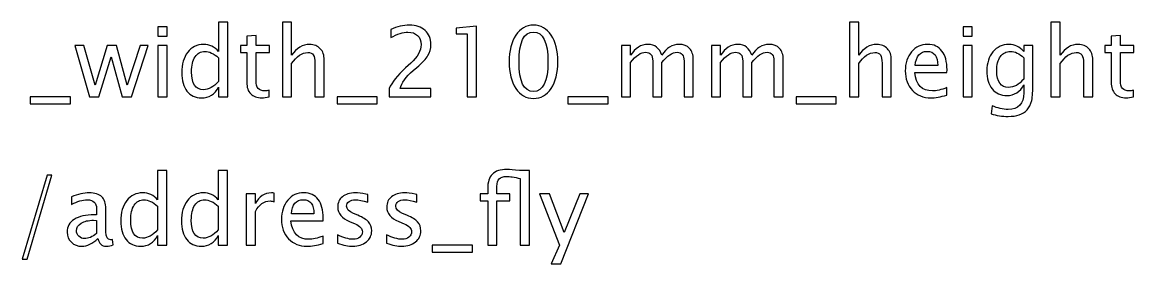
# Model space of a CAD drawing. Header units: centimetres. Extents: x -73 to 73, y -61 to 74.
# Drawn here: x 48.76 to 73.17, y 54.51 to 59.8 of the extents above; entities that cross this region are included whole.
import ezdxf

# ---------------------------------------------------------------- set-up
doc = ezdxf.new("R2010")
doc.units = ezdxf.units.CM
doc.header["$MEASUREMENT"] = 0
doc.layers.add('Layer 1', color=7, linetype='Continuous')

msp = doc.modelspace()

# ---------------------------------------------------------------- linework, layer by layer
at = {"layer": 'Layer 1'}
for points, knots in [([(51.73507, 59.49759), (51.73507, 59.49759), (51.73507, 59.70079), (51.73507, 59.70079), (51.73507, 59.70079), (51.73507, 59.70079), (51.93827, 59.70079), (51.93827, 59.70079), (51.93827, 59.70079), (51.93827, 59.70079), (51.93827, 59.49759), (51.93827, 59.49759), (51.93827, 59.49759), (51.93827, 59.49759), (51.73507, 59.49759), (51.73507, 59.49759)], [0, 0, 0, 0, 0.2, 0.2, 0.2, 0.2, 0.4, 0.4, 0.4, 0.4, 0.6, 0.6, 0.6, 0.6, 1, 1, 1, 1]), ([(53.06857, 58.17044), (53.06857, 58.17044), (53.06857, 58.38105), (53.06857, 58.38105), (53.06857, 58.38105), (52.98567, 58.22371), (52.86079, 58.14504), (52.69392, 58.14504), (52.69392, 58.14504), (52.55846, 58.14504), (52.45192, 58.19408), (52.37431, 58.2925), (52.37431, 58.2925), (52.2967, 58.39093), (52.25789, 58.52534), (52.25789, 58.69573), (52.25789, 58.69573), (52.25789, 58.88199), (52.30199, 59.03192), (52.38983, 59.14552), (52.38983, 59.14552), (52.47802, 59.25876), (52.59374, 59.31556), (52.73732, 59.31556), (52.73732, 59.31556), (52.87031, 59.31556), (52.98109, 59.26476), (53.06857, 59.16281), (53.06857, 59.16281), (53.06857, 59.16281), (53.06857, 59.80239), (53.06857, 59.80239), (53.06857, 59.80239), (53.06857, 59.80239), (53.27178, 59.80239), (53.27178, 59.80239), (53.27178, 59.80239), (53.27178, 59.80239), (53.27178, 58.17044), (53.27178, 58.17044), (53.27178, 58.17044), (53.27178, 58.17044), (53.06857, 58.17044), (53.06857, 58.17044)], [0, 0, 0, 0, 0.08333333, 0.08333333, 0.08333333, 0.08333333, 0.16666667, 0.16666667, 0.16666667, 0.16666667, 0.25, 0.25, 0.25, 0.25, 0.33333333, 0.33333333, 0.33333333, 0.33333333, 0.41666667, 0.41666667, 0.41666667, 0.41666667, 0.5, 0.5, 0.5, 0.5, 0.58333333, 0.58333333, 0.58333333, 0.58333333, 0.66666667, 0.66666667, 0.66666667, 0.66666667, 0.75, 0.75, 0.75, 0.75, 0.83333333, 0.83333333, 0.83333333, 0.83333333, 1, 1, 1, 1]), ([(54.47051, 58.17044), (54.47051, 58.17044), (54.47051, 59.80239), (54.47051, 59.80239), (54.47051, 59.80239), (54.47051, 59.80239), (54.67371, 59.80239), (54.67371, 59.80239), (54.67371, 59.80239), (54.67371, 59.80239), (54.67371, 59.08026), (54.67371, 59.08026), (54.67371, 59.08026), (54.78131, 59.23724), (54.91325, 59.31556), (55.06918, 59.31556), (55.06918, 59.31556), (55.16725, 59.31556), (55.24521, 59.28487), (55.30271, 59.22313), (55.30271, 59.22313), (55.36022, 59.16175), (55.38915, 59.07884), (55.38915, 58.97513), (55.38915, 58.97513), (55.38915, 58.97513), (55.38915, 58.17044), (55.38915, 58.17044), (55.38915, 58.17044), (55.38915, 58.17044), (55.18594, 58.17044), (55.18594, 58.17044), (55.18594, 58.17044), (55.18594, 58.17044), (55.18594, 58.90881), (55.18594, 58.90881), (55.18594, 58.90881), (55.18594, 58.99206), (55.1736, 59.05133), (55.14926, 59.08661), (55.14926, 59.08661), (55.12456, 59.12224), (55.08399, 59.13987), (55.02719, 59.13987), (55.02719, 59.13987), (54.90231, 59.13987), (54.78448, 59.05838), (54.67371, 58.8954), (54.67371, 58.8954), (54.67371, 58.8954), (54.67371, 58.17044), (54.67371, 58.17044), (54.67371, 58.17044), (54.67371, 58.17044), (54.47051, 58.17044), (54.47051, 58.17044)], [0, 0, 0, 0, 0.06666667, 0.06666667, 0.06666667, 0.06666667, 0.13333333, 0.13333333, 0.13333333, 0.13333333, 0.2, 0.2, 0.2, 0.2, 0.26666667, 0.26666667, 0.26666667, 0.26666667, 0.33333333, 0.33333333, 0.33333333, 0.33333333, 0.4, 0.4, 0.4, 0.4, 0.46666667, 0.46666667, 0.46666667, 0.46666667, 0.53333333, 0.53333333, 0.53333333, 0.53333333, 0.6, 0.6, 0.6, 0.6, 0.66666667, 0.66666667, 0.66666667, 0.66666667, 0.73333333, 0.73333333, 0.73333333, 0.73333333, 0.8, 0.8, 0.8, 0.8, 0.86666667, 0.86666667, 0.86666667, 0.86666667, 1, 1, 1, 1]), ([(56.81508, 58.17044), (56.81508, 58.17044), (56.81508, 58.34824), (56.81508, 58.34824), (56.81508, 58.34824), (56.87435, 58.48688), (56.99394, 58.63822), (57.17421, 58.80156), (57.17421, 58.80156), (57.17421, 58.80156), (57.29063, 58.90598), (57.29063, 58.90598), (57.29063, 58.90598), (57.44056, 59.04216), (57.5157, 59.17692), (57.5157, 59.31097), (57.5157, 59.31097), (57.5157, 59.3967), (57.48995, 59.46373), (57.4388, 59.51276), (57.4388, 59.51276), (57.38764, 59.5618), (57.31673, 59.58649), (57.22678, 59.58649), (57.22678, 59.58649), (57.12165, 59.58649), (56.99712, 59.54628), (56.85318, 59.46584), (56.85318, 59.46584), (56.85318, 59.46584), (56.85318, 59.64364), (56.85318, 59.64364), (56.85318, 59.64364), (56.989, 59.70714), (57.12412, 59.73889), (57.25888, 59.73889), (57.25888, 59.73889), (57.40211, 59.73889), (57.51711, 59.70044), (57.6039, 59.62318), (57.6039, 59.62318), (57.69033, 59.54592), (57.73372, 59.44362), (57.73372, 59.31591), (57.73372, 59.31591), (57.73372, 59.22419), (57.71185, 59.1427), (57.6681, 59.07179), (57.6681, 59.07179), (57.624, 59.00053), (57.54251, 58.91445), (57.42292, 58.81285), (57.42292, 58.81285), (57.42292, 58.81285), (57.34425, 58.74582), (57.34425, 58.74582), (57.34425, 58.74582), (57.18056, 58.60718), (57.08602, 58.47453), (57.06062, 58.34824), (57.06062, 58.34824), (57.06062, 58.34824), (57.72737, 58.34824), (57.72737, 58.34824), (57.72737, 58.34824), (57.72737, 58.34824), (57.72737, 58.17044), (57.72737, 58.17044), (57.72737, 58.17044), (57.72737, 58.17044), (56.81508, 58.17044), (56.81508, 58.17044)], [0, 0, 0, 0, 0.05263158, 0.05263158, 0.05263158, 0.05263158, 0.10526316, 0.10526316, 0.10526316, 0.10526316, 0.15789474, 0.15789474, 0.15789474, 0.15789474, 0.21052632, 0.21052632, 0.21052632, 0.21052632, 0.26315789, 0.26315789, 0.26315789, 0.26315789, 0.31578947, 0.31578947, 0.31578947, 0.31578947, 0.36842105, 0.36842105, 0.36842105, 0.36842105, 0.42105263, 0.42105263, 0.42105263, 0.42105263, 0.47368421, 0.47368421, 0.47368421, 0.47368421, 0.52631579, 0.52631579, 0.52631579, 0.52631579, 0.57894737, 0.57894737, 0.57894737, 0.57894737, 0.63157895, 0.63157895, 0.63157895, 0.63157895, 0.68421053, 0.68421053, 0.68421053, 0.68421053, 0.73684211, 0.73684211, 0.73684211, 0.73684211, 0.78947368, 0.78947368, 0.78947368, 0.78947368, 0.84210526, 0.84210526, 0.84210526, 0.84210526, 0.89473684, 0.89473684, 0.89473684, 0.89473684, 1, 1, 1, 1]), ([(58.53241, 58.17044), (58.53241, 58.17044), (58.53241, 59.54839), (58.53241, 59.54839), (58.53241, 59.54839), (58.53241, 59.54839), (58.28899, 59.54839), (58.28899, 59.54839), (58.28899, 59.54839), (58.28899, 59.54839), (58.28899, 59.67539), (58.28899, 59.67539), (58.28899, 59.67539), (58.28899, 59.67539), (58.73561, 59.71349), (58.73561, 59.71349), (58.73561, 59.71349), (58.73561, 59.71349), (58.73561, 58.17044), (58.73561, 58.17044), (58.73561, 58.17044), (58.73561, 58.17044), (58.53241, 58.17044), (58.53241, 58.17044)], [0, 0, 0, 0, 0.14285714, 0.14285714, 0.14285714, 0.14285714, 0.28571429, 0.28571429, 0.28571429, 0.28571429, 0.42857143, 0.42857143, 0.42857143, 0.42857143, 0.57142857, 0.57142857, 0.57142857, 0.57142857, 0.71428571, 0.71428571, 0.71428571, 0.71428571, 1, 1, 1, 1]), ([(59.98515, 58.13234), (59.82463, 58.13234), (59.69516, 58.20607), (59.59709, 58.35318), (59.59709, 58.35318), (59.49867, 58.50029), (59.44963, 58.69432), (59.44963, 58.93562), (59.44963, 58.93562), (59.44963, 59.17692), (59.49867, 59.37094), (59.59709, 59.51805), (59.59709, 59.51805), (59.69516, 59.66516), (59.82463, 59.73889), (59.98515, 59.73889), (59.98515, 59.73889), (60.14637, 59.73889), (60.27584, 59.66551), (60.37391, 59.51876), (60.37391, 59.51876), (60.47163, 59.372), (60.52067, 59.17762), (60.52067, 58.93562), (60.52067, 58.93562), (60.52067, 58.69432), (60.47163, 58.50029), (60.37391, 58.35318), (60.37391, 58.35318), (60.27584, 58.20607), (60.14637, 58.13234), (59.98515, 58.13234)], [0, 0, 0, 0, 0.11111111, 0.11111111, 0.11111111, 0.11111111, 0.22222222, 0.22222222, 0.22222222, 0.22222222, 0.33333333, 0.33333333, 0.33333333, 0.33333333, 0.44444444, 0.44444444, 0.44444444, 0.44444444, 0.55555556, 0.55555556, 0.55555556, 0.55555556, 0.66666667, 0.66666667, 0.66666667, 0.66666667, 0.77777778, 0.77777778, 0.77777778, 0.77777778, 1, 1, 1, 1]), ([(59.98479, 58.28474), (60.19681, 58.28474), (60.30265, 58.5017), (60.30265, 58.93562), (60.30265, 58.93562), (60.30265, 59.36953), (60.19681, 59.58649), (59.98479, 59.58649), (59.98479, 59.58649), (59.77348, 59.58649), (59.66765, 59.36953), (59.66765, 58.93562), (59.66765, 58.93562), (59.66765, 58.5017), (59.77348, 58.28474), (59.98479, 58.28474)], [0, 0, 0, 0, 0.2, 0.2, 0.2, 0.2, 0.4, 0.4, 0.4, 0.4, 0.6, 0.6, 0.6, 0.6, 1, 1, 1, 1]), ([(66.92712, 58.17044), (66.92712, 58.17044), (66.92712, 59.80239), (66.92712, 59.80239), (66.92712, 59.80239), (66.92712, 59.80239), (67.13032, 59.80239), (67.13032, 59.80239), (67.13032, 59.80239), (67.13032, 59.80239), (67.13032, 59.08026), (67.13032, 59.08026), (67.13032, 59.08026), (67.23792, 59.23724), (67.36986, 59.31556), (67.52579, 59.31556), (67.52579, 59.31556), (67.62386, 59.31556), (67.70182, 59.28487), (67.75932, 59.22313), (67.75932, 59.22313), (67.81683, 59.16175), (67.84576, 59.07884), (67.84576, 58.97513), (67.84576, 58.97513), (67.84576, 58.97513), (67.84576, 58.17044), (67.84576, 58.17044), (67.84576, 58.17044), (67.84576, 58.17044), (67.64255, 58.17044), (67.64255, 58.17044), (67.64255, 58.17044), (67.64255, 58.17044), (67.64255, 58.90881), (67.64255, 58.90881), (67.64255, 58.90881), (67.64255, 58.99206), (67.63021, 59.05133), (67.60587, 59.08661), (67.60587, 59.08661), (67.58117, 59.12224), (67.5406, 59.13987), (67.4838, 59.13987), (67.4838, 59.13987), (67.35892, 59.13987), (67.24109, 59.05838), (67.13032, 58.8954), (67.13032, 58.8954), (67.13032, 58.8954), (67.13032, 58.17044), (67.13032, 58.17044), (67.13032, 58.17044), (67.13032, 58.17044), (66.92712, 58.17044), (66.92712, 58.17044)], [0, 0, 0, 0, 0.06666667, 0.06666667, 0.06666667, 0.06666667, 0.13333333, 0.13333333, 0.13333333, 0.13333333, 0.2, 0.2, 0.2, 0.2, 0.26666667, 0.26666667, 0.26666667, 0.26666667, 0.33333333, 0.33333333, 0.33333333, 0.33333333, 0.4, 0.4, 0.4, 0.4, 0.46666667, 0.46666667, 0.46666667, 0.46666667, 0.53333333, 0.53333333, 0.53333333, 0.53333333, 0.6, 0.6, 0.6, 0.6, 0.66666667, 0.66666667, 0.66666667, 0.66666667, 0.73333333, 0.73333333, 0.73333333, 0.73333333, 0.8, 0.8, 0.8, 0.8, 0.86666667, 0.86666667, 0.86666667, 0.86666667, 1, 1, 1, 1]), ([(69.42021, 59.49759), (69.42021, 59.49759), (69.42021, 59.70079), (69.42021, 59.70079), (69.42021, 59.70079), (69.42021, 59.70079), (69.62341, 59.70079), (69.62341, 59.70079), (69.62341, 59.70079), (69.62341, 59.70079), (69.62341, 59.49759), (69.62341, 59.49759), (69.62341, 59.49759), (69.62341, 59.49759), (69.42021, 59.49759), (69.42021, 59.49759)], [0, 0, 0, 0, 0.2, 0.2, 0.2, 0.2, 0.4, 0.4, 0.4, 0.4, 0.6, 0.6, 0.6, 0.6, 1, 1, 1, 1]), ([(71.35167, 58.17044), (71.35167, 58.17044), (71.35167, 59.80239), (71.35167, 59.80239), (71.35167, 59.80239), (71.35167, 59.80239), (71.55487, 59.80239), (71.55487, 59.80239), (71.55487, 59.80239), (71.55487, 59.80239), (71.55487, 59.08026), (71.55487, 59.08026), (71.55487, 59.08026), (71.66247, 59.23724), (71.79441, 59.31556), (71.95034, 59.31556), (71.95034, 59.31556), (72.04841, 59.31556), (72.12637, 59.28487), (72.18387, 59.22313), (72.18387, 59.22313), (72.24138, 59.16175), (72.27031, 59.07884), (72.27031, 58.97513), (72.27031, 58.97513), (72.27031, 58.97513), (72.27031, 58.17044), (72.27031, 58.17044), (72.27031, 58.17044), (72.27031, 58.17044), (72.0671, 58.17044), (72.0671, 58.17044), (72.0671, 58.17044), (72.0671, 58.17044), (72.0671, 58.90881), (72.0671, 58.90881), (72.0671, 58.90881), (72.0671, 58.99206), (72.05476, 59.05133), (72.03042, 59.08661), (72.03042, 59.08661), (72.00572, 59.12224), (71.96515, 59.13987), (71.90835, 59.13987), (71.90835, 59.13987), (71.78347, 59.13987), (71.66564, 59.05838), (71.55487, 58.8954), (71.55487, 58.8954), (71.55487, 58.8954), (71.55487, 58.17044), (71.55487, 58.17044), (71.55487, 58.17044), (71.55487, 58.17044), (71.35167, 58.17044), (71.35167, 58.17044)], [0, 0, 0, 0, 0.06666667, 0.06666667, 0.06666667, 0.06666667, 0.13333333, 0.13333333, 0.13333333, 0.13333333, 0.2, 0.2, 0.2, 0.2, 0.26666667, 0.26666667, 0.26666667, 0.26666667, 0.33333333, 0.33333333, 0.33333333, 0.33333333, 0.4, 0.4, 0.4, 0.4, 0.46666667, 0.46666667, 0.46666667, 0.46666667, 0.53333333, 0.53333333, 0.53333333, 0.53333333, 0.6, 0.6, 0.6, 0.6, 0.66666667, 0.66666667, 0.66666667, 0.66666667, 0.73333333, 0.73333333, 0.73333333, 0.73333333, 0.8, 0.8, 0.8, 0.8, 0.86666667, 0.86666667, 0.86666667, 0.86666667, 1, 1, 1, 1]), ([(54.18053, 58.17079), (54.11774, 58.15351), (54.06306, 58.14504), (54.01684, 58.14504), (54.01684, 58.14504), (53.91313, 58.14504), (53.83234, 58.17467), (53.77448, 58.23394), (53.77448, 58.23394), (53.71627, 58.29321), (53.68735, 58.3754), (53.68735, 58.48088), (53.68735, 58.48088), (53.68735, 58.48088), (53.68735, 59.13987), (53.68735, 59.13987), (53.68735, 59.13987), (53.68735, 59.13987), (53.54694, 59.13987), (53.54694, 59.13987), (53.54694, 59.13987), (53.54694, 59.13987), (53.54694, 59.29228), (53.54694, 59.29228), (53.54694, 59.29228), (53.54694, 59.29228), (53.68735, 59.29228), (53.68735, 59.29228), (53.68735, 59.29228), (53.68735, 59.29228), (53.68735, 59.49512), (53.68735, 59.49512), (53.68735, 59.49512), (53.68735, 59.49512), (53.89055, 59.51453), (53.89055, 59.51453), (53.89055, 59.51453), (53.89055, 59.51453), (53.89055, 59.29228), (53.89055, 59.29228), (53.89055, 59.29228), (53.89055, 59.29228), (54.18476, 59.29228), (54.18476, 59.29228), (54.18476, 59.29228), (54.18476, 59.29228), (54.18476, 59.13987), (54.18476, 59.13987), (54.18476, 59.13987), (54.18476, 59.13987), (53.89055, 59.13987), (53.89055, 59.13987), (53.89055, 59.13987), (53.89055, 59.13987), (53.89055, 58.51757), (53.89055, 58.51757), (53.89055, 58.51757), (53.89055, 58.37082), (53.9544, 58.29744), (54.08175, 58.29744), (54.08175, 58.29744), (54.10892, 58.29744), (54.14173, 58.30203), (54.18053, 58.31085), (54.18053, 58.31085), (54.18053, 58.31085), (54.18053, 58.17079), (54.18053, 58.17079)], [0, 0, 0, 0, 0.05555556, 0.05555556, 0.05555556, 0.05555556, 0.11111111, 0.11111111, 0.11111111, 0.11111111, 0.16666667, 0.16666667, 0.16666667, 0.16666667, 0.22222222, 0.22222222, 0.22222222, 0.22222222, 0.27777778, 0.27777778, 0.27777778, 0.27777778, 0.33333333, 0.33333333, 0.33333333, 0.33333333, 0.38888889, 0.38888889, 0.38888889, 0.38888889, 0.44444444, 0.44444444, 0.44444444, 0.44444444, 0.5, 0.5, 0.5, 0.5, 0.55555556, 0.55555556, 0.55555556, 0.55555556, 0.61111111, 0.61111111, 0.61111111, 0.61111111, 0.66666667, 0.66666667, 0.66666667, 0.66666667, 0.72222222, 0.72222222, 0.72222222, 0.72222222, 0.77777778, 0.77777778, 0.77777778, 0.77777778, 0.83333333, 0.83333333, 0.83333333, 0.83333333, 0.88888889, 0.88888889, 0.88888889, 0.88888889, 1, 1, 1, 1]), ([(73.16707, 58.17079), (73.10428, 58.15351), (73.0496, 58.14504), (73.00338, 58.14504), (73.00338, 58.14504), (72.89967, 58.14504), (72.81888, 58.17467), (72.76102, 58.23394), (72.76102, 58.23394), (72.70281, 58.29321), (72.67389, 58.3754), (72.67389, 58.48088), (72.67389, 58.48088), (72.67389, 58.48088), (72.67389, 59.13987), (72.67389, 59.13987), (72.67389, 59.13987), (72.67389, 59.13987), (72.53348, 59.13987), (72.53348, 59.13987), (72.53348, 59.13987), (72.53348, 59.13987), (72.53348, 59.29228), (72.53348, 59.29228), (72.53348, 59.29228), (72.53348, 59.29228), (72.67389, 59.29228), (72.67389, 59.29228), (72.67389, 59.29228), (72.67389, 59.29228), (72.67389, 59.49512), (72.67389, 59.49512), (72.67389, 59.49512), (72.67389, 59.49512), (72.87709, 59.51453), (72.87709, 59.51453), (72.87709, 59.51453), (72.87709, 59.51453), (72.87709, 59.29228), (72.87709, 59.29228), (72.87709, 59.29228), (72.87709, 59.29228), (73.1713, 59.29228), (73.1713, 59.29228), (73.1713, 59.29228), (73.1713, 59.29228), (73.1713, 59.13987), (73.1713, 59.13987), (73.1713, 59.13987), (73.1713, 59.13987), (72.87709, 59.13987), (72.87709, 59.13987), (72.87709, 59.13987), (72.87709, 59.13987), (72.87709, 58.51757), (72.87709, 58.51757), (72.87709, 58.51757), (72.87709, 58.37082), (72.94094, 58.29744), (73.06829, 58.29744), (73.06829, 58.29744), (73.09546, 58.29744), (73.12827, 58.30203), (73.16707, 58.31085), (73.16707, 58.31085), (73.16707, 58.31085), (73.16707, 58.17079), (73.16707, 58.17079)], [0, 0, 0, 0, 0.05555556, 0.05555556, 0.05555556, 0.05555556, 0.11111111, 0.11111111, 0.11111111, 0.11111111, 0.16666667, 0.16666667, 0.16666667, 0.16666667, 0.22222222, 0.22222222, 0.22222222, 0.22222222, 0.27777778, 0.27777778, 0.27777778, 0.27777778, 0.33333333, 0.33333333, 0.33333333, 0.33333333, 0.38888889, 0.38888889, 0.38888889, 0.38888889, 0.44444444, 0.44444444, 0.44444444, 0.44444444, 0.5, 0.5, 0.5, 0.5, 0.55555556, 0.55555556, 0.55555556, 0.55555556, 0.61111111, 0.61111111, 0.61111111, 0.61111111, 0.66666667, 0.66666667, 0.66666667, 0.66666667, 0.72222222, 0.72222222, 0.72222222, 0.72222222, 0.77777778, 0.77777778, 0.77777778, 0.77777778, 0.83333333, 0.83333333, 0.83333333, 0.83333333, 0.88888889, 0.88888889, 0.88888889, 0.88888889, 1, 1, 1, 1]), ([(50.23541, 58.17044), (50.23541, 58.17044), (49.91368, 59.29228), (49.91368, 59.29228), (49.91368, 59.29228), (49.91368, 59.29228), (50.11194, 59.29228), (50.11194, 59.29228), (50.11194, 59.29228), (50.11194, 59.29228), (50.35853, 58.42127), (50.35853, 58.42127), (50.35853, 58.42127), (50.35853, 58.42127), (50.62453, 59.29228), (50.62453, 59.29228), (50.62453, 59.29228), (50.62453, 59.29228), (50.82773, 59.29228), (50.82773, 59.29228), (50.82773, 59.29228), (50.82773, 59.29228), (51.06162, 58.42268), (51.06162, 58.42268), (51.06162, 58.42268), (51.06162, 58.42268), (51.34455, 59.29228), (51.34455, 59.29228), (51.34455, 59.29228), (51.34455, 59.29228), (51.51812, 59.29228), (51.51812, 59.29228), (51.51812, 59.29228), (51.51812, 59.29228), (51.15193, 58.17044), (51.15193, 58.17044), (51.15193, 58.17044), (51.15193, 58.17044), (50.94873, 58.17044), (50.94873, 58.17044), (50.94873, 58.17044), (50.94873, 58.17044), (50.70814, 59.04533), (50.70814, 59.04533), (50.70814, 59.04533), (50.70814, 59.04533), (50.43861, 58.17044), (50.43861, 58.17044), (50.43861, 58.17044), (50.43861, 58.17044), (50.23541, 58.17044), (50.23541, 58.17044)], [0, 0, 0, 0, 0.07142857, 0.07142857, 0.07142857, 0.07142857, 0.14285714, 0.14285714, 0.14285714, 0.14285714, 0.21428571, 0.21428571, 0.21428571, 0.21428571, 0.28571429, 0.28571429, 0.28571429, 0.28571429, 0.35714286, 0.35714286, 0.35714286, 0.35714286, 0.42857143, 0.42857143, 0.42857143, 0.42857143, 0.5, 0.5, 0.5, 0.5, 0.57142857, 0.57142857, 0.57142857, 0.57142857, 0.64285714, 0.64285714, 0.64285714, 0.64285714, 0.71428571, 0.71428571, 0.71428571, 0.71428571, 0.78571429, 0.78571429, 0.78571429, 0.78571429, 0.85714286, 0.85714286, 0.85714286, 0.85714286, 1, 1, 1, 1]), ([(51.73507, 58.17044), (51.73507, 58.17044), (51.73507, 59.29228), (51.73507, 59.29228), (51.73507, 59.29228), (51.73507, 59.29228), (51.93827, 59.29228), (51.93827, 59.29228), (51.93827, 59.29228), (51.93827, 59.29228), (51.93827, 58.17044), (51.93827, 58.17044), (51.93827, 58.17044), (51.93827, 58.17044), (51.73507, 58.17044), (51.73507, 58.17044)], [0, 0, 0, 0, 0.2, 0.2, 0.2, 0.2, 0.4, 0.4, 0.4, 0.4, 0.6, 0.6, 0.6, 0.6, 1, 1, 1, 1]), ([(53.06857, 59.02381), (52.96309, 59.11659), (52.86326, 59.16316), (52.76871, 59.16316), (52.76871, 59.16316), (52.67558, 59.16316), (52.60361, 59.12435), (52.55246, 59.04639), (52.55246, 59.04639), (52.50131, 58.96878), (52.47591, 58.85871), (52.47591, 58.71619), (52.47591, 58.71619), (52.47591, 58.45407), (52.56269, 58.32284), (52.73661, 58.32284), (52.73661, 58.32284), (52.8495, 58.32284), (52.96027, 58.38458), (53.06857, 58.5077), (53.06857, 58.5077), (53.06857, 58.5077), (53.06857, 59.02381), (53.06857, 59.02381)], [0, 0, 0, 0, 0.14285714, 0.14285714, 0.14285714, 0.14285714, 0.28571429, 0.28571429, 0.28571429, 0.28571429, 0.42857143, 0.42857143, 0.42857143, 0.42857143, 0.57142857, 0.57142857, 0.57142857, 0.57142857, 0.71428571, 0.71428571, 0.71428571, 0.71428571, 1, 1, 1, 1]), ([(61.91626, 58.17044), (61.91626, 58.17044), (61.91626, 59.29228), (61.91626, 59.29228), (61.91626, 59.29228), (61.91626, 59.29228), (62.11946, 59.29228), (62.11946, 59.29228), (62.11946, 59.29228), (62.11946, 59.29228), (62.11946, 59.08026), (62.11946, 59.08026), (62.11946, 59.08026), (62.21859, 59.23724), (62.34559, 59.31556), (62.50117, 59.31556), (62.50117, 59.31556), (62.6511, 59.31556), (62.75305, 59.23724), (62.80738, 59.08026), (62.80738, 59.08026), (62.90369, 59.23865), (63.02928, 59.31768), (63.18344, 59.31768), (63.18344, 59.31768), (63.28187, 59.31768), (63.35842, 59.28875), (63.4131, 59.23054), (63.4131, 59.23054), (63.46778, 59.17233), (63.4953, 59.09084), (63.4953, 58.98606), (63.4953, 58.98606), (63.4953, 58.98606), (63.4953, 58.17044), (63.4953, 58.17044), (63.4953, 58.17044), (63.4953, 58.17044), (63.2921, 58.17044), (63.2921, 58.17044), (63.2921, 58.17044), (63.2921, 58.17044), (63.2921, 58.95255), (63.2921, 58.95255), (63.2921, 58.95255), (63.2921, 59.08026), (63.2413, 59.14411), (63.1397, 59.14411), (63.1397, 59.14411), (63.03421, 59.14411), (62.92344, 59.06967), (62.80738, 58.92045), (62.80738, 58.92045), (62.80738, 58.92045), (62.80738, 58.17044), (62.80738, 58.17044), (62.80738, 58.17044), (62.80738, 58.17044), (62.60418, 58.17044), (62.60418, 58.17044), (62.60418, 58.17044), (62.60418, 58.17044), (62.60418, 58.95326), (62.60418, 58.95326), (62.60418, 58.95326), (62.60418, 59.08202), (62.55267, 59.14622), (62.44931, 59.14622), (62.44931, 59.14622), (62.34665, 59.14622), (62.23658, 59.07144), (62.11946, 58.92151), (62.11946, 58.92151), (62.11946, 58.92151), (62.11946, 58.17044), (62.11946, 58.17044), (62.11946, 58.17044), (62.11946, 58.17044), (61.91626, 58.17044), (61.91626, 58.17044)], [0, 0, 0, 0, 0.04761905, 0.04761905, 0.04761905, 0.04761905, 0.0952381, 0.0952381, 0.0952381, 0.0952381, 0.14285714, 0.14285714, 0.14285714, 0.14285714, 0.19047619, 0.19047619, 0.19047619, 0.19047619, 0.23809524, 0.23809524, 0.23809524, 0.23809524, 0.28571429, 0.28571429, 0.28571429, 0.28571429, 0.33333333, 0.33333333, 0.33333333, 0.33333333, 0.38095238, 0.38095238, 0.38095238, 0.38095238, 0.42857143, 0.42857143, 0.42857143, 0.42857143, 0.47619048, 0.47619048, 0.47619048, 0.47619048, 0.52380952, 0.52380952, 0.52380952, 0.52380952, 0.57142857, 0.57142857, 0.57142857, 0.57142857, 0.61904762, 0.61904762, 0.61904762, 0.61904762, 0.66666667, 0.66666667, 0.66666667, 0.66666667, 0.71428571, 0.71428571, 0.71428571, 0.71428571, 0.76190476, 0.76190476, 0.76190476, 0.76190476, 0.80952381, 0.80952381, 0.80952381, 0.80952381, 0.85714286, 0.85714286, 0.85714286, 0.85714286, 0.9047619, 0.9047619, 0.9047619, 0.9047619, 1, 1, 1, 1]), ([(63.89252, 58.17044), (63.89252, 58.17044), (63.89252, 59.29228), (63.89252, 59.29228), (63.89252, 59.29228), (63.89252, 59.29228), (64.09572, 59.29228), (64.09572, 59.29228), (64.09572, 59.29228), (64.09572, 59.29228), (64.09572, 59.08026), (64.09572, 59.08026), (64.09572, 59.08026), (64.19485, 59.23724), (64.32185, 59.31556), (64.47743, 59.31556), (64.47743, 59.31556), (64.62736, 59.31556), (64.72931, 59.23724), (64.78364, 59.08026), (64.78364, 59.08026), (64.87995, 59.23865), (65.00554, 59.31768), (65.1597, 59.31768), (65.1597, 59.31768), (65.25813, 59.31768), (65.33468, 59.28875), (65.38936, 59.23054), (65.38936, 59.23054), (65.44404, 59.17233), (65.47156, 59.09084), (65.47156, 58.98606), (65.47156, 58.98606), (65.47156, 58.98606), (65.47156, 58.17044), (65.47156, 58.17044), (65.47156, 58.17044), (65.47156, 58.17044), (65.26836, 58.17044), (65.26836, 58.17044), (65.26836, 58.17044), (65.26836, 58.17044), (65.26836, 58.95255), (65.26836, 58.95255), (65.26836, 58.95255), (65.26836, 59.08026), (65.21756, 59.14411), (65.11596, 59.14411), (65.11596, 59.14411), (65.01047, 59.14411), (64.8997, 59.06967), (64.78364, 58.92045), (64.78364, 58.92045), (64.78364, 58.92045), (64.78364, 58.17044), (64.78364, 58.17044), (64.78364, 58.17044), (64.78364, 58.17044), (64.58044, 58.17044), (64.58044, 58.17044), (64.58044, 58.17044), (64.58044, 58.17044), (64.58044, 58.95326), (64.58044, 58.95326), (64.58044, 58.95326), (64.58044, 59.08202), (64.52893, 59.14622), (64.42557, 59.14622), (64.42557, 59.14622), (64.32291, 59.14622), (64.21284, 59.07144), (64.09572, 58.92151), (64.09572, 58.92151), (64.09572, 58.92151), (64.09572, 58.17044), (64.09572, 58.17044), (64.09572, 58.17044), (64.09572, 58.17044), (63.89252, 58.17044), (63.89252, 58.17044)], [0, 0, 0, 0, 0.04761905, 0.04761905, 0.04761905, 0.04761905, 0.0952381, 0.0952381, 0.0952381, 0.0952381, 0.14285714, 0.14285714, 0.14285714, 0.14285714, 0.19047619, 0.19047619, 0.19047619, 0.19047619, 0.23809524, 0.23809524, 0.23809524, 0.23809524, 0.28571429, 0.28571429, 0.28571429, 0.28571429, 0.33333333, 0.33333333, 0.33333333, 0.33333333, 0.38095238, 0.38095238, 0.38095238, 0.38095238, 0.42857143, 0.42857143, 0.42857143, 0.42857143, 0.47619048, 0.47619048, 0.47619048, 0.47619048, 0.52380952, 0.52380952, 0.52380952, 0.52380952, 0.57142857, 0.57142857, 0.57142857, 0.57142857, 0.61904762, 0.61904762, 0.61904762, 0.61904762, 0.66666667, 0.66666667, 0.66666667, 0.66666667, 0.71428571, 0.71428571, 0.71428571, 0.71428571, 0.76190476, 0.76190476, 0.76190476, 0.76190476, 0.80952381, 0.80952381, 0.80952381, 0.80952381, 0.85714286, 0.85714286, 0.85714286, 0.85714286, 0.9047619, 0.9047619, 0.9047619, 0.9047619, 1, 1, 1, 1]), ([(69.06425, 58.20642), (68.92773, 58.1655), (68.81096, 58.14504), (68.71359, 58.14504), (68.71359, 58.14504), (68.54743, 58.14504), (68.41232, 58.20007), (68.30825, 58.30979), (68.30825, 58.30979), (68.20418, 58.4195), (68.15197, 58.56167), (68.15197, 58.73665), (68.15197, 58.73665), (68.15197, 58.90634), (68.19783, 59.04568), (68.28991, 59.15469), (68.28991, 59.15469), (68.38198, 59.26335), (68.49981, 59.31768), (68.64339, 59.31768), (68.64339, 59.31768), (68.77921, 59.31768), (68.88434, 59.26934), (68.95842, 59.17268), (68.95842, 59.17268), (69.0325, 59.07602), (69.06955, 58.93914), (69.06955, 58.7617), (69.06955, 58.7617), (69.06955, 58.7617), (69.06849, 58.69961), (69.06849, 58.69961), (69.06849, 58.69961), (69.06849, 58.69961), (68.3594, 58.69961), (68.3594, 58.69961), (68.3594, 58.69961), (68.38904, 58.4315), (68.51992, 58.29744), (68.75169, 58.29744), (68.75169, 58.29744), (68.83671, 58.29744), (68.94078, 58.32143), (69.06425, 58.36941), (69.06425, 58.36941), (69.06425, 58.36941), (69.06425, 58.20642), (69.06425, 58.20642)], [0, 0, 0, 0, 0.07692308, 0.07692308, 0.07692308, 0.07692308, 0.15384615, 0.15384615, 0.15384615, 0.15384615, 0.23076923, 0.23076923, 0.23076923, 0.23076923, 0.30769231, 0.30769231, 0.30769231, 0.30769231, 0.38461538, 0.38461538, 0.38461538, 0.38461538, 0.46153846, 0.46153846, 0.46153846, 0.46153846, 0.53846154, 0.53846154, 0.53846154, 0.53846154, 0.61538462, 0.61538462, 0.61538462, 0.61538462, 0.69230769, 0.69230769, 0.69230769, 0.69230769, 0.76923077, 0.76923077, 0.76923077, 0.76923077, 0.84615385, 0.84615385, 0.84615385, 0.84615385, 1, 1, 1, 1]), ([(68.36999, 58.85201), (68.36999, 58.85201), (68.86529, 58.85201), (68.86529, 58.85201), (68.86529, 58.85201), (68.86529, 59.06085), (68.78732, 59.16527), (68.63175, 59.16527), (68.63175, 59.16527), (68.47512, 59.16527), (68.38798, 59.06085), (68.36999, 58.85201)], [0, 0, 0, 0, 0.25, 0.25, 0.25, 0.25, 0.5, 0.5, 0.5, 0.5, 1, 1, 1, 1]), ([(69.42021, 58.17044), (69.42021, 58.17044), (69.42021, 59.29228), (69.42021, 59.29228), (69.42021, 59.29228), (69.42021, 59.29228), (69.62341, 59.29228), (69.62341, 59.29228), (69.62341, 59.29228), (69.62341, 59.29228), (69.62341, 58.17044), (69.62341, 58.17044), (69.62341, 58.17044), (69.62341, 58.17044), (69.42021, 58.17044), (69.42021, 58.17044)], [0, 0, 0, 0, 0.2, 0.2, 0.2, 0.2, 0.4, 0.4, 0.4, 0.4, 0.6, 0.6, 0.6, 0.6, 1, 1, 1, 1]), ([(70.03616, 57.79791), (70.03616, 57.79791), (70.06015, 57.97359), (70.06015, 57.97359), (70.06015, 57.97359), (70.17798, 57.91856), (70.29475, 57.89104), (70.41011, 57.89104), (70.41011, 57.89104), (70.63906, 57.89104), (70.75371, 58.0124), (70.75371, 58.25475), (70.75371, 58.25475), (70.75371, 58.25475), (70.75371, 58.43114), (70.75371, 58.43114), (70.75371, 58.43114), (70.71844, 58.35671), (70.66834, 58.2992), (70.60308, 58.25793), (70.60308, 58.25793), (70.53781, 58.21665), (70.46514, 58.19584), (70.38506, 58.19584), (70.38506, 58.19584), (70.24924, 58.19584), (70.14164, 58.24452), (70.06227, 58.34189), (70.06227, 58.34189), (69.98289, 58.43926), (69.94303, 58.5712), (69.94303, 58.73771), (69.94303, 58.73771), (69.94303, 58.9081), (69.98819, 59.04709), (70.0785, 59.15469), (70.0785, 59.15469), (70.16916, 59.26194), (70.28593, 59.31556), (70.42951, 59.31556), (70.42951, 59.31556), (70.5551, 59.31556), (70.6634, 59.26476), (70.75371, 59.16281), (70.75371, 59.16281), (70.75371, 59.16281), (70.75371, 59.29228), (70.75371, 59.29228), (70.75371, 59.29228), (70.75371, 59.29228), (70.95692, 59.29228), (70.95692, 59.29228), (70.95692, 59.29228), (70.95692, 59.29228), (70.95692, 58.47665), (70.95692, 58.47665), (70.95692, 58.47665), (70.95692, 58.30132), (70.94774, 58.1715), (70.9294, 58.08718), (70.9294, 58.08718), (70.91141, 58.00287), (70.87683, 57.93373), (70.82674, 57.8801), (70.82674, 57.8801), (70.73784, 57.78591), (70.59885, 57.73864), (70.41011, 57.73864), (70.41011, 57.73864), (70.28064, 57.73864), (70.15611, 57.75839), (70.03616, 57.79791)], [0, 0, 0, 0, 0.05263158, 0.05263158, 0.05263158, 0.05263158, 0.10526316, 0.10526316, 0.10526316, 0.10526316, 0.15789474, 0.15789474, 0.15789474, 0.15789474, 0.21052632, 0.21052632, 0.21052632, 0.21052632, 0.26315789, 0.26315789, 0.26315789, 0.26315789, 0.31578947, 0.31578947, 0.31578947, 0.31578947, 0.36842105, 0.36842105, 0.36842105, 0.36842105, 0.42105263, 0.42105263, 0.42105263, 0.42105263, 0.47368421, 0.47368421, 0.47368421, 0.47368421, 0.52631579, 0.52631579, 0.52631579, 0.52631579, 0.57894737, 0.57894737, 0.57894737, 0.57894737, 0.63157895, 0.63157895, 0.63157895, 0.63157895, 0.68421053, 0.68421053, 0.68421053, 0.68421053, 0.73684211, 0.73684211, 0.73684211, 0.73684211, 0.78947368, 0.78947368, 0.78947368, 0.78947368, 0.84210526, 0.84210526, 0.84210526, 0.84210526, 0.89473684, 0.89473684, 0.89473684, 0.89473684, 1, 1, 1, 1]), ([(70.75371, 58.5585), (70.75371, 58.5585), (70.75371, 59.02381), (70.75371, 59.02381), (70.75371, 59.02381), (70.66411, 59.11659), (70.56639, 59.16316), (70.46091, 59.16316), (70.46091, 59.16316), (70.36707, 59.16316), (70.29369, 59.12576), (70.24078, 59.05062), (70.24078, 59.05062), (70.18751, 58.97583), (70.16105, 58.87176), (70.16105, 58.73912), (70.16105, 58.73912), (70.16105, 58.49535), (70.24748, 58.37364), (70.42069, 58.37364), (70.42069, 58.37364), (70.53852, 58.37364), (70.64965, 58.43538), (70.75371, 58.5585)], [0, 0, 0, 0, 0.14285714, 0.14285714, 0.14285714, 0.14285714, 0.28571429, 0.28571429, 0.28571429, 0.28571429, 0.42857143, 0.42857143, 0.42857143, 0.42857143, 0.57142857, 0.57142857, 0.57142857, 0.57142857, 0.71428571, 0.71428571, 0.71428571, 0.71428571, 1, 1, 1, 1]), ([(48.93154, 58.01804), (48.93154, 58.01804), (48.93154, 58.17044), (48.93154, 58.17044), (48.93154, 58.17044), (48.93154, 58.17044), (49.81207, 58.17044), (49.81207, 58.17044), (49.81207, 58.17044), (49.81207, 58.17044), (49.81207, 58.01804), (49.81207, 58.01804), (49.81207, 58.01804), (49.81207, 58.01804), (48.93154, 58.01804), (48.93154, 58.01804)], [0, 0, 0, 0, 0.2, 0.2, 0.2, 0.2, 0.4, 0.4, 0.4, 0.4, 0.6, 0.6, 0.6, 0.6, 1, 1, 1, 1]), ([(55.66996, 58.01804), (55.66996, 58.01804), (55.66996, 58.17044), (55.66996, 58.17044), (55.66996, 58.17044), (55.66996, 58.17044), (56.55049, 58.17044), (56.55049, 58.17044), (56.55049, 58.17044), (56.55049, 58.17044), (56.55049, 58.01804), (56.55049, 58.01804), (56.55049, 58.01804), (56.55049, 58.01804), (55.66996, 58.01804), (55.66996, 58.01804)], [0, 0, 0, 0, 0.2, 0.2, 0.2, 0.2, 0.4, 0.4, 0.4, 0.4, 0.6, 0.6, 0.6, 0.6, 1, 1, 1, 1]), ([(60.74362, 58.01804), (60.74362, 58.01804), (60.74362, 58.17044), (60.74362, 58.17044), (60.74362, 58.17044), (60.74362, 58.17044), (61.62415, 58.17044), (61.62415, 58.17044), (61.62415, 58.17044), (61.62415, 58.17044), (61.62415, 58.01804), (61.62415, 58.01804), (61.62415, 58.01804), (61.62415, 58.01804), (60.74362, 58.01804), (60.74362, 58.01804)], [0, 0, 0, 0, 0.2, 0.2, 0.2, 0.2, 0.4, 0.4, 0.4, 0.4, 0.6, 0.6, 0.6, 0.6, 1, 1, 1, 1]), ([(65.75448, 58.01804), (65.75448, 58.01804), (65.75448, 58.17044), (65.75448, 58.17044), (65.75448, 58.17044), (65.75448, 58.17044), (66.63501, 58.17044), (66.63501, 58.17044), (66.63501, 58.17044), (66.63501, 58.17044), (66.63501, 58.01804), (66.63501, 58.01804), (66.63501, 58.01804), (66.63501, 58.01804), (65.75448, 58.01804), (65.75448, 58.01804)], [0, 0, 0, 0, 0.2, 0.2, 0.2, 0.2, 0.4, 0.4, 0.4, 0.4, 0.6, 0.6, 0.6, 0.6, 1, 1, 1, 1]), ([(48.75532, 54.61091), (48.75532, 54.61091), (49.29966, 56.44818), (49.29966, 56.44818), (49.29966, 56.44818), (49.29966, 56.44818), (49.40725, 56.44818), (49.40725, 56.44818), (49.40725, 56.44818), (49.40725, 56.44818), (48.86292, 54.61091), (48.86292, 54.61091), (48.86292, 54.61091), (48.86292, 54.61091), (48.75532, 54.61091), (48.75532, 54.61091)], [0, 0, 0, 0, 0.2, 0.2, 0.2, 0.2, 0.4, 0.4, 0.4, 0.4, 0.6, 0.6, 0.6, 0.6, 1, 1, 1, 1]), ([(51.73029, 54.91783), (51.73029, 54.91783), (51.73029, 55.12844), (51.73029, 55.12844), (51.73029, 55.12844), (51.64739, 54.9711), (51.52251, 54.89243), (51.35564, 54.89243), (51.35564, 54.89243), (51.22018, 54.89243), (51.11364, 54.94147), (51.03603, 55.03989), (51.03603, 55.03989), (50.95842, 55.13832), (50.91961, 55.27273), (50.91961, 55.44312), (50.91961, 55.44312), (50.91961, 55.62938), (50.96371, 55.77931), (51.05155, 55.89291), (51.05155, 55.89291), (51.13974, 56.00615), (51.25546, 56.06295), (51.39904, 56.06295), (51.39904, 56.06295), (51.53203, 56.06295), (51.64281, 56.01215), (51.73029, 55.9102), (51.73029, 55.9102), (51.73029, 55.9102), (51.73029, 56.54978), (51.73029, 56.54978), (51.73029, 56.54978), (51.73029, 56.54978), (51.9335, 56.54978), (51.9335, 56.54978), (51.9335, 56.54978), (51.9335, 56.54978), (51.9335, 54.91783), (51.9335, 54.91783), (51.9335, 54.91783), (51.9335, 54.91783), (51.73029, 54.91783), (51.73029, 54.91783)], [0, 0, 0, 0, 0.08333333, 0.08333333, 0.08333333, 0.08333333, 0.16666667, 0.16666667, 0.16666667, 0.16666667, 0.25, 0.25, 0.25, 0.25, 0.33333333, 0.33333333, 0.33333333, 0.33333333, 0.41666667, 0.41666667, 0.41666667, 0.41666667, 0.5, 0.5, 0.5, 0.5, 0.58333333, 0.58333333, 0.58333333, 0.58333333, 0.66666667, 0.66666667, 0.66666667, 0.66666667, 0.75, 0.75, 0.75, 0.75, 0.83333333, 0.83333333, 0.83333333, 0.83333333, 1, 1, 1, 1]), ([(53.06238, 54.91783), (53.06238, 54.91783), (53.06238, 55.12844), (53.06238, 55.12844), (53.06238, 55.12844), (52.97948, 54.9711), (52.8546, 54.89243), (52.68773, 54.89243), (52.68773, 54.89243), (52.55227, 54.89243), (52.44573, 54.94147), (52.36812, 55.03989), (52.36812, 55.03989), (52.29051, 55.13832), (52.2517, 55.27273), (52.2517, 55.44312), (52.2517, 55.44312), (52.2517, 55.62938), (52.2958, 55.77931), (52.38364, 55.89291), (52.38364, 55.89291), (52.47183, 56.00615), (52.58755, 56.06295), (52.73113, 56.06295), (52.73113, 56.06295), (52.86412, 56.06295), (52.9749, 56.01215), (53.06238, 55.9102), (53.06238, 55.9102), (53.06238, 55.9102), (53.06238, 56.54978), (53.06238, 56.54978), (53.06238, 56.54978), (53.06238, 56.54978), (53.26559, 56.54978), (53.26559, 56.54978), (53.26559, 56.54978), (53.26559, 56.54978), (53.26559, 54.91783), (53.26559, 54.91783), (53.26559, 54.91783), (53.26559, 54.91783), (53.06238, 54.91783), (53.06238, 54.91783)], [0, 0, 0, 0, 0.08333333, 0.08333333, 0.08333333, 0.08333333, 0.16666667, 0.16666667, 0.16666667, 0.16666667, 0.25, 0.25, 0.25, 0.25, 0.33333333, 0.33333333, 0.33333333, 0.33333333, 0.41666667, 0.41666667, 0.41666667, 0.41666667, 0.5, 0.5, 0.5, 0.5, 0.58333333, 0.58333333, 0.58333333, 0.58333333, 0.66666667, 0.66666667, 0.66666667, 0.66666667, 0.75, 0.75, 0.75, 0.75, 0.83333333, 0.83333333, 0.83333333, 0.83333333, 1, 1, 1, 1]), ([(58.97919, 54.91783), (58.97919, 54.91783), (58.97919, 55.88726), (58.97919, 55.88726), (58.97919, 55.88726), (58.97919, 55.88726), (58.81374, 55.88726), (58.81374, 55.88726), (58.81374, 55.88726), (58.81374, 55.88726), (58.81374, 56.03967), (58.81374, 56.03967), (58.81374, 56.03967), (58.81374, 56.03967), (58.97919, 56.03967), (58.97919, 56.03967), (58.97919, 56.03967), (58.97919, 56.03967), (58.97919, 56.15432), (58.97919, 56.15432), (58.97919, 56.15432), (58.97919, 56.29931), (59.01376, 56.4055), (59.08255, 56.47323), (59.08255, 56.47323), (59.15135, 56.54132), (59.25894, 56.57518), (59.40499, 56.57518), (59.40499, 56.57518), (59.46814, 56.57518), (59.55845, 56.56672), (59.67557, 56.54978), (59.67557, 56.54978), (59.67557, 56.54978), (59.89783, 56.54978), (59.89783, 56.54978), (59.89783, 56.54978), (59.89783, 56.54978), (59.89783, 54.91783), (59.89783, 54.91783), (59.89783, 54.91783), (59.89783, 54.91783), (59.69462, 54.91783), (59.69462, 54.91783), (59.69462, 54.91783), (59.69462, 54.91783), (59.69462, 56.37622), (59.69462, 56.37622), (59.69462, 56.37622), (59.56304, 56.40726), (59.4625, 56.42278), (59.39335, 56.42278), (59.39335, 56.42278), (59.31786, 56.42278), (59.26388, 56.40585), (59.23107, 56.37198), (59.23107, 56.37198), (59.19862, 56.33812), (59.18239, 56.28167), (59.18239, 56.2023), (59.18239, 56.2023), (59.18239, 56.2023), (59.18239, 56.03967), (59.18239, 56.03967), (59.18239, 56.03967), (59.18239, 56.03967), (59.46391, 56.03967), (59.46391, 56.03967), (59.46391, 56.03967), (59.46391, 56.03967), (59.46391, 55.88726), (59.46391, 55.88726), (59.46391, 55.88726), (59.46391, 55.88726), (59.18239, 55.88726), (59.18239, 55.88726), (59.18239, 55.88726), (59.18239, 55.88726), (59.18239, 54.91783), (59.18239, 54.91783), (59.18239, 54.91783), (59.18239, 54.91783), (58.97919, 54.91783), (58.97919, 54.91783)], [0, 0, 0, 0, 0.04545455, 0.04545455, 0.04545455, 0.04545455, 0.09090909, 0.09090909, 0.09090909, 0.09090909, 0.13636364, 0.13636364, 0.13636364, 0.13636364, 0.18181818, 0.18181818, 0.18181818, 0.18181818, 0.22727273, 0.22727273, 0.22727273, 0.22727273, 0.27272727, 0.27272727, 0.27272727, 0.27272727, 0.31818182, 0.31818182, 0.31818182, 0.31818182, 0.36363636, 0.36363636, 0.36363636, 0.36363636, 0.40909091, 0.40909091, 0.40909091, 0.40909091, 0.45454545, 0.45454545, 0.45454545, 0.45454545, 0.5, 0.5, 0.5, 0.5, 0.54545455, 0.54545455, 0.54545455, 0.54545455, 0.59090909, 0.59090909, 0.59090909, 0.59090909, 0.63636364, 0.63636364, 0.63636364, 0.63636364, 0.68181818, 0.68181818, 0.68181818, 0.68181818, 0.72727273, 0.72727273, 0.72727273, 0.72727273, 0.77272727, 0.77272727, 0.77272727, 0.77272727, 0.81818182, 0.81818182, 0.81818182, 0.81818182, 0.86363636, 0.86363636, 0.86363636, 0.86363636, 0.90909091, 0.90909091, 0.90909091, 0.90909091, 1, 1, 1, 1]), ([(50.41796, 55.06071), (50.2959, 54.94852), (50.17843, 54.89243), (50.06554, 54.89243), (50.06554, 54.89243), (49.97276, 54.89243), (49.8955, 54.92136), (49.83447, 54.97957), (49.83447, 54.97957), (49.77309, 55.03777), (49.74239, 55.11115), (49.74239, 55.1997), (49.74239, 55.1997), (49.74239, 55.32211), (49.7939, 55.41631), (49.89691, 55.48192), (49.89691, 55.48192), (49.99992, 55.54754), (50.14774, 55.58035), (50.34035, 55.58035), (50.34035, 55.58035), (50.34035, 55.58035), (50.38798, 55.58035), (50.38798, 55.58035), (50.38798, 55.58035), (50.38798, 55.58035), (50.38798, 55.71546), (50.38798, 55.71546), (50.38798, 55.71546), (50.38798, 55.84564), (50.32024, 55.91055), (50.18442, 55.91055), (50.18442, 55.91055), (50.0793, 55.91055), (49.96429, 55.87739), (49.83976, 55.81106), (49.83976, 55.81106), (49.83976, 55.81106), (49.83976, 55.97828), (49.83976, 55.97828), (49.83976, 55.97828), (49.97664, 56.03473), (50.10576, 56.06295), (50.22676, 56.06295), (50.22676, 56.06295), (50.35129, 56.06295), (50.44336, 56.03473), (50.50228, 55.97793), (50.50228, 55.97793), (50.56154, 55.92113), (50.59118, 55.83364), (50.59118, 55.71546), (50.59118, 55.71546), (50.59118, 55.71546), (50.59118, 55.20852), (50.59118, 55.20852), (50.59118, 55.20852), (50.59118, 55.09246), (50.62681, 55.03425), (50.69842, 55.03425), (50.69842, 55.03425), (50.70724, 55.03425), (50.7203, 55.03566), (50.73758, 55.03848), (50.73758, 55.03848), (50.73758, 55.03848), (50.75205, 54.92559), (50.75205, 54.92559), (50.75205, 54.92559), (50.70583, 54.90337), (50.65503, 54.89243), (50.59929, 54.89243), (50.59929, 54.89243), (50.50439, 54.89243), (50.44407, 54.94852), (50.41796, 55.06071)], [0, 0, 0, 0, 0.05, 0.05, 0.05, 0.05, 0.1, 0.1, 0.1, 0.1, 0.15, 0.15, 0.15, 0.15, 0.2, 0.2, 0.2, 0.2, 0.25, 0.25, 0.25, 0.25, 0.3, 0.3, 0.3, 0.3, 0.35, 0.35, 0.35, 0.35, 0.4, 0.4, 0.4, 0.4, 0.45, 0.45, 0.45, 0.45, 0.5, 0.5, 0.5, 0.5, 0.55, 0.55, 0.55, 0.55, 0.6, 0.6, 0.6, 0.6, 0.65, 0.65, 0.65, 0.65, 0.7, 0.7, 0.7, 0.7, 0.75, 0.75, 0.75, 0.75, 0.8, 0.8, 0.8, 0.8, 0.85, 0.85, 0.85, 0.85, 0.9, 0.9, 0.9, 0.9, 1, 1, 1, 1]), ([(53.67269, 54.91783), (53.67269, 54.91783), (53.67269, 56.03967), (53.67269, 56.03967), (53.67269, 56.03967), (53.67269, 56.03967), (53.87589, 56.03967), (53.87589, 56.03967), (53.87589, 56.03967), (53.87589, 56.03967), (53.87589, 55.82765), (53.87589, 55.82765), (53.87589, 55.82765), (53.95668, 55.98463), (54.0738, 56.06295), (54.22761, 56.06295), (54.22761, 56.06295), (54.24842, 56.06295), (54.2703, 56.06118), (54.29287, 56.05766), (54.29287, 56.05766), (54.29287, 56.05766), (54.29287, 55.86751), (54.29287, 55.86751), (54.29287, 55.86751), (54.2576, 55.87915), (54.22655, 55.88515), (54.19974, 55.88515), (54.19974, 55.88515), (54.07062, 55.88515), (53.96267, 55.80895), (53.87589, 55.6562), (53.87589, 55.6562), (53.87589, 55.6562), (53.87589, 54.91783), (53.87589, 54.91783), (53.87589, 54.91783), (53.87589, 54.91783), (53.67269, 54.91783), (53.67269, 54.91783)], [0, 0, 0, 0, 0.09090909, 0.09090909, 0.09090909, 0.09090909, 0.18181818, 0.18181818, 0.18181818, 0.18181818, 0.27272727, 0.27272727, 0.27272727, 0.27272727, 0.36363636, 0.36363636, 0.36363636, 0.36363636, 0.45454545, 0.45454545, 0.45454545, 0.45454545, 0.54545455, 0.54545455, 0.54545455, 0.54545455, 0.63636364, 0.63636364, 0.63636364, 0.63636364, 0.72727273, 0.72727273, 0.72727273, 0.72727273, 0.81818182, 0.81818182, 0.81818182, 0.81818182, 1, 1, 1, 1]), ([(55.36214, 54.95381), (55.22562, 54.91289), (55.10885, 54.89243), (55.01148, 54.89243), (55.01148, 54.89243), (54.84532, 54.89243), (54.71021, 54.94746), (54.60614, 55.05718), (54.60614, 55.05718), (54.50207, 55.16689), (54.44986, 55.30906), (54.44986, 55.48404), (54.44986, 55.48404), (54.44986, 55.65373), (54.49572, 55.79307), (54.5878, 55.90208), (54.5878, 55.90208), (54.67987, 56.01074), (54.7977, 56.06507), (54.94128, 56.06507), (54.94128, 56.06507), (55.0771, 56.06507), (55.18223, 56.01673), (55.25631, 55.92007), (55.25631, 55.92007), (55.33039, 55.82341), (55.36744, 55.68653), (55.36744, 55.50909), (55.36744, 55.50909), (55.36744, 55.50909), (55.36638, 55.447), (55.36638, 55.447), (55.36638, 55.447), (55.36638, 55.447), (54.65729, 55.447), (54.65729, 55.447), (54.65729, 55.447), (54.68693, 55.17889), (54.81781, 55.04483), (55.04958, 55.04483), (55.04958, 55.04483), (55.1346, 55.04483), (55.23867, 55.06882), (55.36214, 55.1168), (55.36214, 55.1168), (55.36214, 55.1168), (55.36214, 54.95381), (55.36214, 54.95381)], [0, 0, 0, 0, 0.07692308, 0.07692308, 0.07692308, 0.07692308, 0.15384615, 0.15384615, 0.15384615, 0.15384615, 0.23076923, 0.23076923, 0.23076923, 0.23076923, 0.30769231, 0.30769231, 0.30769231, 0.30769231, 0.38461538, 0.38461538, 0.38461538, 0.38461538, 0.46153846, 0.46153846, 0.46153846, 0.46153846, 0.53846154, 0.53846154, 0.53846154, 0.53846154, 0.61538462, 0.61538462, 0.61538462, 0.61538462, 0.69230769, 0.69230769, 0.69230769, 0.69230769, 0.76923077, 0.76923077, 0.76923077, 0.76923077, 0.84615385, 0.84615385, 0.84615385, 0.84615385, 1, 1, 1, 1]), ([(54.66788, 55.5994), (54.66788, 55.5994), (55.16318, 55.5994), (55.16318, 55.5994), (55.16318, 55.5994), (55.16318, 55.80824), (55.08521, 55.91266), (54.92964, 55.91266), (54.92964, 55.91266), (54.77301, 55.91266), (54.68587, 55.80824), (54.66788, 55.5994)], [0, 0, 0, 0, 0.25, 0.25, 0.25, 0.25, 0.5, 0.5, 0.5, 0.5, 1, 1, 1, 1]), ([(55.67788, 54.95805), (55.67788, 54.95805), (55.67788, 55.14431), (55.67788, 55.14431), (55.67788, 55.14431), (55.81088, 55.07799), (55.92624, 55.04483), (56.02466, 55.04483), (56.02466, 55.04483), (56.08323, 55.04483), (56.13191, 55.06071), (56.17036, 55.09246), (56.17036, 55.09246), (56.20881, 55.12385), (56.22822, 55.16336), (56.22822, 55.21099), (56.22822, 55.21099), (56.22822, 55.28049), (56.17424, 55.33799), (56.06629, 55.3835), (56.06629, 55.3835), (56.06629, 55.3835), (55.94741, 55.43394), (55.94741, 55.43394), (55.94741, 55.43394), (55.77208, 55.50662), (55.68423, 55.61174), (55.68423, 55.74827), (55.68423, 55.74827), (55.68423, 55.84599), (55.71881, 55.9229), (55.78795, 55.97899), (55.78795, 55.97899), (55.85709, 56.03508), (55.95199, 56.06295), (56.07229, 56.06295), (56.07229, 56.06295), (56.13473, 56.06295), (56.21234, 56.05448), (56.30442, 56.0372), (56.30442, 56.0372), (56.30442, 56.0372), (56.34675, 56.02908), (56.34675, 56.02908), (56.34675, 56.02908), (56.34675, 56.02908), (56.34675, 55.85975), (56.34675, 55.85975), (56.34675, 55.85975), (56.23351, 55.89361), (56.1432, 55.91055), (56.07582, 55.91055), (56.07582, 55.91055), (56.01655, 55.91055), (55.96963, 55.8975), (55.934, 55.87174), (55.934, 55.87174), (55.89872, 55.84599), (55.88108, 55.81142), (55.88108, 55.76803), (55.88108, 55.76803), (55.88108, 55.707), (55.93047, 55.65514), (56.0296, 55.61316), (56.0296, 55.61316), (56.0296, 55.61316), (56.12732, 55.57188), (56.12732, 55.57188), (56.12732, 55.57188), (56.2381, 55.52531), (56.31641, 55.47593), (56.36227, 55.42407), (56.36227, 55.42407), (56.40849, 55.37221), (56.43142, 55.3073), (56.43142, 55.22969), (56.43142, 55.22969), (56.43142, 55.13126), (56.39261, 55.05047), (56.31465, 54.98733), (56.31465, 54.98733), (56.23704, 54.92418), (56.13755, 54.89243), (56.01655, 54.89243), (56.01655, 54.89243), (55.92342, 54.89243), (55.81088, 54.9143), (55.67788, 54.95805)], [0, 0, 0, 0, 0.04347826, 0.04347826, 0.04347826, 0.04347826, 0.08695652, 0.08695652, 0.08695652, 0.08695652, 0.13043478, 0.13043478, 0.13043478, 0.13043478, 0.17391304, 0.17391304, 0.17391304, 0.17391304, 0.2173913, 0.2173913, 0.2173913, 0.2173913, 0.26086957, 0.26086957, 0.26086957, 0.26086957, 0.30434783, 0.30434783, 0.30434783, 0.30434783, 0.34782609, 0.34782609, 0.34782609, 0.34782609, 0.39130435, 0.39130435, 0.39130435, 0.39130435, 0.43478261, 0.43478261, 0.43478261, 0.43478261, 0.47826087, 0.47826087, 0.47826087, 0.47826087, 0.52173913, 0.52173913, 0.52173913, 0.52173913, 0.56521739, 0.56521739, 0.56521739, 0.56521739, 0.60869565, 0.60869565, 0.60869565, 0.60869565, 0.65217391, 0.65217391, 0.65217391, 0.65217391, 0.69565217, 0.69565217, 0.69565217, 0.69565217, 0.73913043, 0.73913043, 0.73913043, 0.73913043, 0.7826087, 0.7826087, 0.7826087, 0.7826087, 0.82608696, 0.82608696, 0.82608696, 0.82608696, 0.86956522, 0.86956522, 0.86956522, 0.86956522, 0.91304348, 0.91304348, 0.91304348, 0.91304348, 1, 1, 1, 1]), ([(56.75703, 54.95805), (56.75703, 54.95805), (56.75703, 55.14431), (56.75703, 55.14431), (56.75703, 55.14431), (56.89003, 55.07799), (57.00539, 55.04483), (57.10381, 55.04483), (57.10381, 55.04483), (57.16238, 55.04483), (57.21106, 55.06071), (57.24951, 55.09246), (57.24951, 55.09246), (57.28796, 55.12385), (57.30737, 55.16336), (57.30737, 55.21099), (57.30737, 55.21099), (57.30737, 55.28049), (57.25339, 55.33799), (57.14544, 55.3835), (57.14544, 55.3835), (57.14544, 55.3835), (57.02656, 55.43394), (57.02656, 55.43394), (57.02656, 55.43394), (56.85123, 55.50662), (56.76338, 55.61174), (56.76338, 55.74827), (56.76338, 55.74827), (56.76338, 55.84599), (56.79796, 55.9229), (56.8671, 55.97899), (56.8671, 55.97899), (56.93624, 56.03508), (57.03114, 56.06295), (57.15144, 56.06295), (57.15144, 56.06295), (57.21388, 56.06295), (57.29149, 56.05448), (57.38357, 56.0372), (57.38357, 56.0372), (57.38357, 56.0372), (57.4259, 56.02908), (57.4259, 56.02908), (57.4259, 56.02908), (57.4259, 56.02908), (57.4259, 55.85975), (57.4259, 55.85975), (57.4259, 55.85975), (57.31266, 55.89361), (57.22235, 55.91055), (57.15497, 55.91055), (57.15497, 55.91055), (57.0957, 55.91055), (57.04878, 55.8975), (57.01315, 55.87174), (57.01315, 55.87174), (56.97787, 55.84599), (56.96023, 55.81142), (56.96023, 55.76803), (56.96023, 55.76803), (56.96023, 55.707), (57.00962, 55.65514), (57.10875, 55.61316), (57.10875, 55.61316), (57.10875, 55.61316), (57.20647, 55.57188), (57.20647, 55.57188), (57.20647, 55.57188), (57.31725, 55.52531), (57.39556, 55.47593), (57.44142, 55.42407), (57.44142, 55.42407), (57.48764, 55.37221), (57.51057, 55.3073), (57.51057, 55.22969), (57.51057, 55.22969), (57.51057, 55.13126), (57.47176, 55.05047), (57.3938, 54.98733), (57.3938, 54.98733), (57.31619, 54.92418), (57.2167, 54.89243), (57.0957, 54.89243), (57.0957, 54.89243), (57.00257, 54.89243), (56.89003, 54.9143), (56.75703, 54.95805)], [0, 0, 0, 0, 0.04347826, 0.04347826, 0.04347826, 0.04347826, 0.08695652, 0.08695652, 0.08695652, 0.08695652, 0.13043478, 0.13043478, 0.13043478, 0.13043478, 0.17391304, 0.17391304, 0.17391304, 0.17391304, 0.2173913, 0.2173913, 0.2173913, 0.2173913, 0.26086957, 0.26086957, 0.26086957, 0.26086957, 0.30434783, 0.30434783, 0.30434783, 0.30434783, 0.34782609, 0.34782609, 0.34782609, 0.34782609, 0.39130435, 0.39130435, 0.39130435, 0.39130435, 0.43478261, 0.43478261, 0.43478261, 0.43478261, 0.47826087, 0.47826087, 0.47826087, 0.47826087, 0.52173913, 0.52173913, 0.52173913, 0.52173913, 0.56521739, 0.56521739, 0.56521739, 0.56521739, 0.60869565, 0.60869565, 0.60869565, 0.60869565, 0.65217391, 0.65217391, 0.65217391, 0.65217391, 0.69565217, 0.69565217, 0.69565217, 0.69565217, 0.73913043, 0.73913043, 0.73913043, 0.73913043, 0.7826087, 0.7826087, 0.7826087, 0.7826087, 0.82608696, 0.82608696, 0.82608696, 0.82608696, 0.86956522, 0.86956522, 0.86956522, 0.86956522, 0.91304348, 0.91304348, 0.91304348, 0.91304348, 1, 1, 1, 1]), ([(60.3716, 54.50931), (60.3716, 54.50931), (60.55364, 54.91642), (60.55364, 54.91642), (60.55364, 54.91642), (60.55364, 54.91642), (60.11901, 56.03967), (60.11901, 56.03967), (60.11901, 56.03967), (60.11901, 56.03967), (60.33703, 56.03967), (60.33703, 56.03967), (60.33703, 56.03967), (60.33703, 56.03967), (60.66018, 55.19017), (60.66018, 55.19017), (60.66018, 55.19017), (60.66018, 55.19017), (61.00484, 56.03967), (61.00484, 56.03967), (61.00484, 56.03967), (61.00484, 56.03967), (61.1964, 56.03967), (61.1964, 56.03967), (61.1964, 56.03967), (61.1964, 56.03967), (60.58327, 54.50931), (60.58327, 54.50931), (60.58327, 54.50931), (60.58327, 54.50931), (60.3716, 54.50931), (60.3716, 54.50931)], [0, 0, 0, 0, 0.11111111, 0.11111111, 0.11111111, 0.11111111, 0.22222222, 0.22222222, 0.22222222, 0.22222222, 0.33333333, 0.33333333, 0.33333333, 0.33333333, 0.44444444, 0.44444444, 0.44444444, 0.44444444, 0.55555556, 0.55555556, 0.55555556, 0.55555556, 0.66666667, 0.66666667, 0.66666667, 0.66666667, 0.77777778, 0.77777778, 0.77777778, 0.77777778, 1, 1, 1, 1]), ([(51.73029, 55.7712), (51.62481, 55.86398), (51.52498, 55.91055), (51.43043, 55.91055), (51.43043, 55.91055), (51.3373, 55.91055), (51.26533, 55.87174), (51.21418, 55.79378), (51.21418, 55.79378), (51.16303, 55.71617), (51.13763, 55.6061), (51.13763, 55.46358), (51.13763, 55.46358), (51.13763, 55.20146), (51.22441, 55.07023), (51.39833, 55.07023), (51.39833, 55.07023), (51.51122, 55.07023), (51.62199, 55.13197), (51.73029, 55.25509), (51.73029, 55.25509), (51.73029, 55.25509), (51.73029, 55.7712), (51.73029, 55.7712)], [0, 0, 0, 0, 0.14285714, 0.14285714, 0.14285714, 0.14285714, 0.28571429, 0.28571429, 0.28571429, 0.28571429, 0.42857143, 0.42857143, 0.42857143, 0.42857143, 0.57142857, 0.57142857, 0.57142857, 0.57142857, 0.71428571, 0.71428571, 0.71428571, 0.71428571, 1, 1, 1, 1]), ([(53.06238, 55.7712), (52.9569, 55.86398), (52.85707, 55.91055), (52.76252, 55.91055), (52.76252, 55.91055), (52.66939, 55.91055), (52.59742, 55.87174), (52.54627, 55.79378), (52.54627, 55.79378), (52.49512, 55.71617), (52.46972, 55.6061), (52.46972, 55.46358), (52.46972, 55.46358), (52.46972, 55.20146), (52.5565, 55.07023), (52.73042, 55.07023), (52.73042, 55.07023), (52.84331, 55.07023), (52.95408, 55.13197), (53.06238, 55.25509), (53.06238, 55.25509), (53.06238, 55.25509), (53.06238, 55.7712), (53.06238, 55.7712)], [0, 0, 0, 0, 0.14285714, 0.14285714, 0.14285714, 0.14285714, 0.28571429, 0.28571429, 0.28571429, 0.28571429, 0.42857143, 0.42857143, 0.42857143, 0.42857143, 0.57142857, 0.57142857, 0.57142857, 0.57142857, 0.71428571, 0.71428571, 0.71428571, 0.71428571, 1, 1, 1, 1]), ([(50.38798, 55.17148), (50.38798, 55.17148), (50.38798, 55.4597), (50.38798, 55.4597), (50.38798, 55.4597), (50.38798, 55.4597), (50.32271, 55.46181), (50.32271, 55.46181), (50.32271, 55.46181), (50.20982, 55.46181), (50.11881, 55.441), (50.04931, 55.39937), (50.04931, 55.39937), (49.98017, 55.35739), (49.94559, 55.30201), (49.94559, 55.23286), (49.94559, 55.23286), (49.94559, 55.18453), (49.96288, 55.14361), (49.9971, 55.11009), (49.9971, 55.11009), (50.03167, 55.07658), (50.07365, 55.05965), (50.12339, 55.05965), (50.12339, 55.05965), (50.20806, 55.05965), (50.29626, 55.09704), (50.38798, 55.17148)], [0, 0, 0, 0, 0.125, 0.125, 0.125, 0.125, 0.25, 0.25, 0.25, 0.25, 0.375, 0.375, 0.375, 0.375, 0.5, 0.5, 0.5, 0.5, 0.625, 0.625, 0.625, 0.625, 0.75, 0.75, 0.75, 0.75, 1, 1, 1, 1]), ([(57.7621, 54.76543), (57.7621, 54.76543), (57.7621, 54.91783), (57.7621, 54.91783), (57.7621, 54.91783), (57.7621, 54.91783), (58.64263, 54.91783), (58.64263, 54.91783), (58.64263, 54.91783), (58.64263, 54.91783), (58.64263, 54.76543), (58.64263, 54.76543), (58.64263, 54.76543), (58.64263, 54.76543), (57.7621, 54.76543), (57.7621, 54.76543)], [0, 0, 0, 0, 0.2, 0.2, 0.2, 0.2, 0.4, 0.4, 0.4, 0.4, 0.6, 0.6, 0.6, 0.6, 1, 1, 1, 1])]:
    msp.add_open_spline(points, degree=3, knots=knots, dxfattribs=at)

doc.saveas('drawing.dxf')
